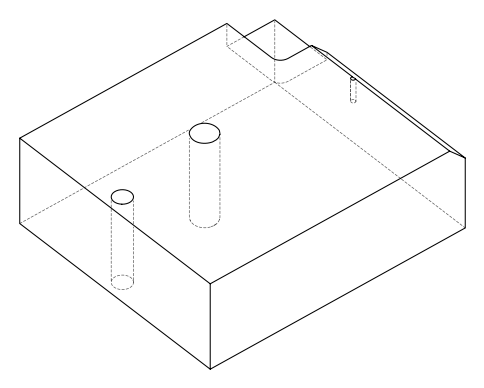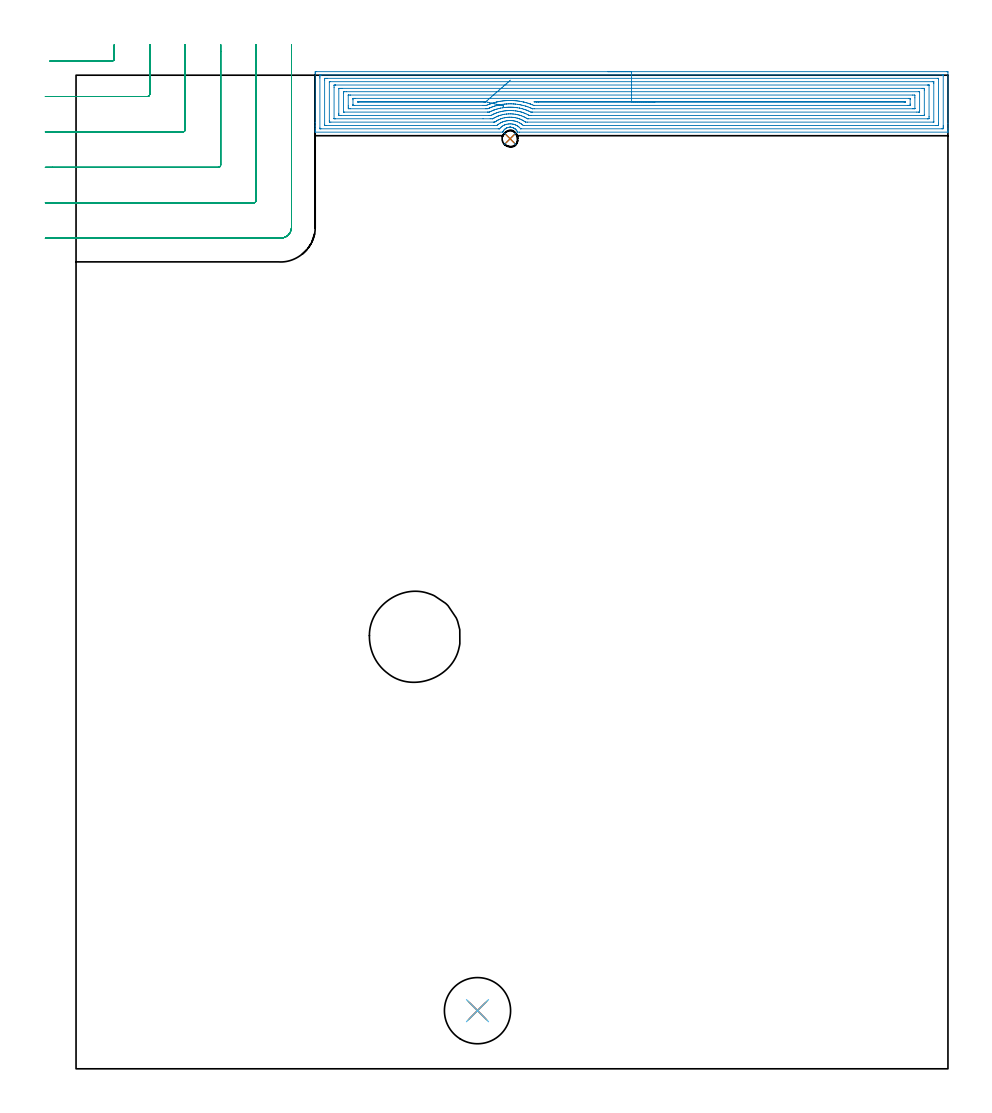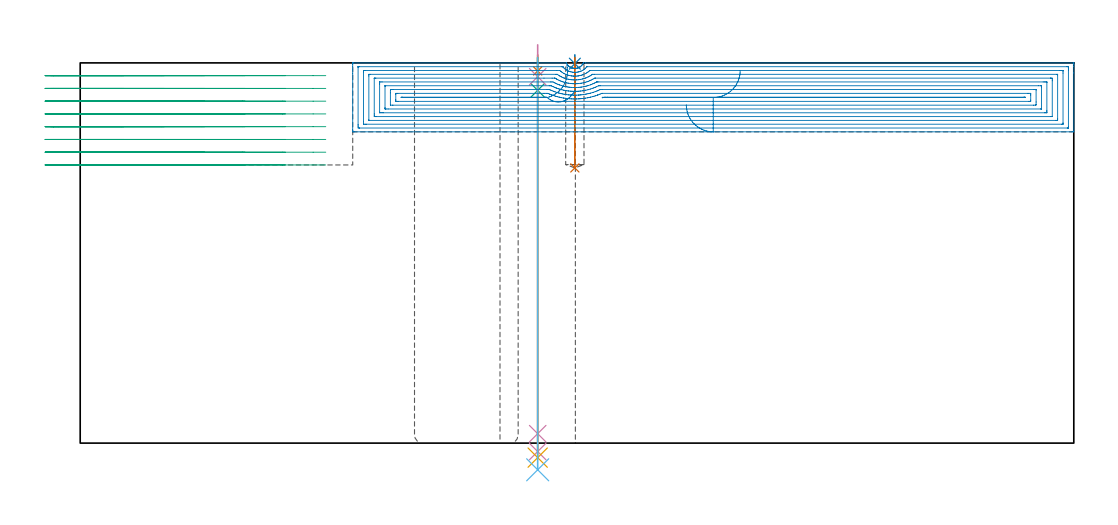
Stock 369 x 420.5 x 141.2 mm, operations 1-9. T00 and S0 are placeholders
(PLAN: 10 operations, 8 tool changes, 49.6 min)
(1 SPOT_DRILL | STEP1HOLE_1 | NXT0321_9005460120000 | 0.05 min | 185 mm3)
(2 SPOT_DRILL_1 | STEP1POCKET | NXT0321_9005460120000 | 0.03 min | 1 mm3)
(3 DRILL_BLIND_HOLE_INTO_CENTER | STEP1HOLE_1 | NXT0301_039 | 0.05 min | 275 mm3)
(4 GUN_DRILL_THROUGH_HOLE | STEP1HOLE_1 | UGT0307_003 | 0.68 min | 5064 mm3)
(5 SPADE_DRILL_TO_ENLARGE_THROUGH_HOLE | STEP1HOLE_1 | UGT0306_008 | 0.6 min | 28376 mm3)
(6 DRILL_TO_ENLARGE_THROUGH_HOLE | STEP1HOLE_1 | UGT0301_391 | 0.61 min | 52977 mm3)
(7 DRILL_BLIND_HOLE_INTO_CENTER_1 | STEP1POCKET | NXT0301_039 | 0.17 min | 1360 mm3)
(8 AREA_MILL | FG_CHAMFER_SURFACE | UGT0205_001 | 21.67 min | 90466 mm3)
(9 MILL_CORNER_NOTCH_RECTANGULAR | CORNER_NOTCH_RECTANGULAR | UGT0201_094 | Follow Part, ap 5, ae 75% | 11.84 min | 298532 mm3)
(10 MILL_THROUGH_HOLE_FROM_SOLID_MATERIAL | STEP1HOLE | NXT0201_007 | Circular | 13.9 min | 163787 mm3)
(TOOL NXT0321_9005460120000 | NC Spot Drill, 142deg, 12mm, Carbide, Uncoated | D12 PA142 FL30 Z2)
(TOOL NXT0301_039 | Carbide Drill 6.8mm [860.1-0680-034A1-MM 2214] | D6.8 PA140 FL53 Z2)
(TOOL UGT0307_003 | Gun Drill 7 mm | D7 PA130 FL24 Z1)
(TOOL UGT0306_008 | Spade Drill 17.5mm | D17.5 PA132 FL10 Z2)
(TOOL UGT0301_391 | Twist Drill 28 mm | D28 PA118 FL165 Z2)
(TOOL UGT0205_001 | Chamfer Mill 20 x 3 x 45 deg. | D20 FL50 Z2)
(TOOL UGT0201_094 | End mill 20 mm | D20 FL38 Z4)
(TOOL NXT0201_007 | ENDMILL 25mm [R216.25-25050GCK54P 1620] | D25 R3 FL54 Z5)
(OP 1 SPOT_DRILL)
G17 G21 G94 G90
T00 M6
G54
G17 G0 G90 X169.9 Y24.6 S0 M3
G43 Z151.2 H0
G94 G81 G98 Z138.2 F250. R144.2
G80
M5
M2
(OP 2 SPOT_DRILL_1)
G17 G21 G94 G90
T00 M6
G54
G17 G0 G90 X183.7 Y393.6 S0 M3
G43 Z151.2 H0
G94 G81 G98 Z140.907 F250. R144.2
G80
M5
M2
(OP 3 DRILL_BLIND_HOLE_INTO_CENTER)
G17 G21 G94 G90
T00 M6
G54
G17 G0 G90 X169.9 Y24.6 S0 M3
G43 Z151.2 H1
G94 G81 G98 Z131. F250. R143.2
G80
M5
M2
(OP 4 GUN_DRILL_THROUGH_HOLE)
G17 G21 G94 G90
T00 M6
G54
G17 G0 G90 X169.9 Y24.6 M8
G43 Z151.2 H0
Z147.92
S716 M3
G94 G1 Z136.068 F125. M26
G4 X.084
Z3.5 F250.
G4 X.084
Z-3.132 F125.
G4 X.084
M5
M9
G0 Z147.92
Z151.2
M2
(OP 5 SPADE_DRILL_TO_ENLARGE_THROUGH_HOLE)
G17 G21 G94 G90
T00 M6
G54
G17 G0 G90 X169.9 Y24.6 S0 M3
G43 Z151.2 H0
G94 G73 G98 Z-5.396 F250. Q16.288 R143.2
G80
M5
M2
(OP 6 DRILL_TO_ENLARGE_THROUGH_HOLE)
G17 G21 G94 G90
T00 M6
G54
G17 G0 G90 X169.9 Y24.6 S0 M3
G43 Z151.2 H0
G94 G73 G98 Z-9.912 F250. Q25.185 R143.2
G80
M5
M2
(OP 7 DRILL_BLIND_HOLE_INTO_CENTER_1)
G17 G21 G94 G90
T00 M6
G54
G17 G0 G90 X183.7 Y393.6 S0 M3
G43 Z151.2 H1
G94 G81 G98 Z102.2 F250. R143.2
G80
M5
M2
(OP 8 AREA_MILL)
G17 G21 G94 G90
T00 M6
G54
G17 G0 G90 X225.1 Y422. S1061 M3
G43 Z151.2 H0
Z125.6
G94 G1 X225.138 Z124.728 F250.
X225.252 Z123.864
X225.441 Z123.012
X225.703 Z122.18
X226.037 Z121.374
X226.44 Z120.6
X226.908 Z119.864
X227.44 Z119.172
X228.029 Z118.529
X228.672 Z117.94
X229.364 Z117.409
X230.1 Z116.94
X230.874 Z116.537
X231.68 Z116.203
X232.512 Z115.941
X233.364 Z115.752
X234.228 Z115.638
X235.1 Z115.6
X368.367
X368.803 Y421.996 Z115.602
X368.99 Y421.992 Z115.606
X369. Y421.802 Z115.795
Y400.125 Z137.471
Y397.737 Z139.858
Y397.005 Z140.595
Y396.778 Z140.821
X368.994 Y396.406 Z141.185
X368.992 Y396.403 Z141.188
X368.816 Y396.4 Z141.2
X187.696
X186.841 Y396.407 Z141.193
X186.802 Y396.485 Z141.115
X186.784 Y396.523 Z141.076
X186.658 Y396.762 Z140.838
X186.517 Y396.991 Z140.608
X186.492 Y397.025 Z140.575
X186.358 Y397.208 Z140.39
X186.282 Y397.296 Z140.301
X186.18 Y397.417 Z140.181
X185.941 Y397.651 Z139.947
X185.832 Y397.737 Z139.859
X185.732 Y397.819 Z139.78
X185.705 Y397.837 Z139.762
X185.514 Y397.968 Z139.63
X185.285 Y398.1 Z139.498
X185.123 Y398.178 Z139.419
X185.047 Y398.215 Z139.382
X185.013 Y398.228 Z139.368
X184.809 Y398.311 Z139.287
X184.667 Y398.349 Z139.25
X184.566 Y398.374 Z139.221
X184.485 Y398.396 Z139.201
X184.321 Y398.429 Z139.169
X184.154 Y398.461 Z139.136
X183.991 Y398.479 Z139.115
X183.93 Y398.487 Z139.109
X183.911 Y398.488 Z139.108
X183.863 Y398.49 Z139.103
X183.818 Y398.492 Z139.102
X183.775
X183.735 Y398.49 Z139.1
X183.64 Y398.488 Z139.101
X183.539 Y398.487 Z139.106
X183.48 Y398.481 Z139.111
X183.4 Y398.475 Z139.121
X183.352 Y398.47 Z139.125
X183.26 Y398.462 Z139.136
X182.922 Y398.398 Z139.2
X182.777 Y398.358 Z139.236
X182.611 Y398.317 Z139.283
X182.591 Y398.311 Z139.288
X182.366 Y398.221 Z139.377
X182.276 Y398.178 Z139.421
X182.129 Y398.106 Z139.491
X182.032 Y398.05 Z139.545
X181.9 Y397.975 Z139.621
X181.682 Y397.827 Z139.769
X181.569 Y397.737 Z139.859
X181.472 Y397.662 Z139.936
X181.221 Y397.417 Z140.182
X181.042 Y397.209 Z140.391
X180.883 Y396.991 Z140.608
X180.742 Y396.762 Z140.837
X180.616 Y396.523 Z141.077
X180.602 Y396.493 Z141.107
X180.566 Y396.418 Z141.181
X180.552 Y396.406 Z141.194
X180.541 Y396.4 Z141.2
X101.386
X101.208 Y396.403 Z141.188
X101.206 Y396.406 Z141.185
X101.2 Y396.778 Z140.822
Y397.005 Z140.594
Y397.737 Z139.858
Y398.985 Z138.612
Y400.383 Z137.213
Y421.287 Z116.311
X101.203 Y421.544 Z116.053
X101.21 Y421.992 Z115.606
X101.375 Y421.996 Z115.602
X101.833 Y422. Z115.6
X235.1
Y420.586 Z117.014
X366.578 Y420.585 Z117.015
X366.657
X366.963 Y420.579 Z117.021
X366.991 Y420.577 Z117.023
X366.994 Y420.553 Z117.047
X366.998 Y420.517 Z117.083
X366.999 Y420.482 Z117.118
X367. Y420.247 Z117.353
Y399.085 Z138.515
X366.998 Y398.619 Z138.981
X366.993 Y398.21 Z139.39
X366.977 Y397.821 Z139.779
X366.578 Y397.815 Z139.785
X366.5
X188.309
X188.207 Y397.816 Z139.784
X188.183 Y397.818 Z139.782
X188.175 Y397.82 Z139.78
X187.696 Y398.337 Z139.263
X187.389 Y398.619 Z138.981
X187.056 Y398.871 Z138.729
X186.802 Y399.042 Z138.558
X186.487 Y399.222 Z138.378
X185.914 Y399.494 Z138.106
X185.907 Y399.497 Z138.103
X185.898 Y399.501 Z138.099
X185.655 Y399.585 Z138.015
X185.459 Y399.642 Z137.958
X185.223 Y399.705 Z137.895
X185.013 Y399.754 Z137.846
X184.691 Y399.818 Z137.782
X184.119 Y399.89 Z137.71
X183.712 Y399.902 Z137.698
X183.224 Y399.88 Z137.72
X182.876 Y399.844 Z137.756
X182.33 Y399.743 Z137.857
X182.134 Y399.693 Z137.907
X181.506 Y399.501 Z138.099
X181.435 Y399.474 Z138.126
X181.088 Y399.309 Z138.291
X180.856 Y399.19 Z138.41
X180.541 Y399.006 Z138.594
X180.309 Y398.848 Z138.752
X180.011 Y398.619 Z138.981
X179.82 Y398.449 Z139.151
X179.647 Y398.281 Z139.319
X179.385 Y397.995 Z139.605
X179.3 Y397.9 Z139.7
X179.244 Y397.838 Z139.762
X179.229 Y397.823 Z139.777
X179.21 Y397.821 Z139.779
X179.16 Y397.818 Z139.782
X178.752 Y397.814 Z139.786
X178.674
X103.622 Y397.815 Z139.785
X103.543
X103.237 Y397.821 Z139.779
X103.209 Y397.823 Z139.777
X103.206 Y397.847 Z139.753
X103.202 Y397.883 Z139.717
X103.201 Y397.918 Z139.682
X103.2 Y398.153 Z139.447
Y419.315 Z118.285
X103.202 Y419.781 Z117.819
X103.207 Y420.19 Z117.41
X103.223 Y420.579 Z117.021
X103.622 Y420.584 Z117.016
X103.7 Y420.585 Z117.015
X235.1 Y420.586 Z117.014
Y419.172 Z118.428
X364.513 Y419.171 Z118.429
X364.789 Y419.17 Z118.43
X364.881 Y419.168 Z118.432
X364.954 Y419.165 Z118.435
X364.99 Y419.16 Z118.44
X364.992 Y419.106 Z118.494
X364.997 Y418.899 Z118.701
X365. Y418.692 Z118.908
Y400.175 Z137.425
X364.997 Y399.501 Z138.099
X364.994 Y399.299 Z138.301
X364.987 Y399.235 Z138.365
X364.927 Y399.233 Z138.367
X364.789 Y399.231 Z138.369
X364.171 Y399.229 Z138.371
X363.895 Y399.228 Z138.372
X189.485 Y399.229 Z138.371
X189.393 Y399.23 Z138.37
X189.32 Y399.233 Z138.367
X189.275 Y399.235 Z138.365
X189.242 Y399.259 Z138.341
X188.953 Y399.501 Z138.099
X188.591 Y399.781 Z137.819
X188.353 Y399.95 Z137.65
X188.121 Y400.104 Z137.496
X187.755 Y400.325 Z137.275
X187.696 Y400.356 Z137.244
X187.643 Y400.383 Z137.217
X186.802 Y400.755 Z136.845
X186.559 Y400.847 Z136.753
X186.227 Y400.95 Z136.65
X185.907 Y401.034 Z136.566
X185.526 Y401.121 Z136.479
X185.067 Y401.212 Z136.388
X185.013 Y401.22 Z136.38
X184.664 Y401.264 Z136.336
X184.119 Y401.309 Z136.291
X184.071 Y401.311 Z136.289
X183.642 Y401.315 Z136.285
X183.224 Y401.303 Z136.297
X183.187 Y401.301 Z136.299
X182.725 Y401.264 Z136.336
X182.377 Y401.218 Z136.382
X182.33 Y401.209 Z136.391
X181.634 Y401.068 Z136.532
X181.435 Y401.018 Z136.582
X180.945 Y400.866 Z136.734
X180.541 Y400.733 Z136.867
X180.292 Y400.628 Z136.972
X179.763 Y400.383 Z137.217
X179.686 Y400.344 Z137.256
X179.647 Y400.322 Z137.278
X179.131 Y400.009 Z137.591
X178.752 Y399.742 Z137.858
X178.614 Y399.637 Z137.963
X178.445 Y399.501 Z138.099
X178.128 Y399.234 Z138.366
X176.963 Y399.229 Z138.371
X105.687
X105.411 Y399.23 Z138.37
X105.319 Y399.232 Z138.368
X105.246 Y399.235 Z138.365
X105.21 Y399.24 Z138.36
X105.208 Y399.294 Z138.306
X105.203 Y399.501 Z138.099
X105.2 Y399.708 Z137.892
Y418.225 Z119.375
X105.203 Y418.899 Z118.701
X105.206 Y419.101 Z118.499
X105.213 Y419.165 Z118.435
X105.273 Y419.167 Z118.433
X105.411 Y419.169 Z118.431
X106.029 Y419.171 Z118.429
X106.305
X235.1 Y419.172 Z118.428
Y417.757 Z119.843
X362.37
X362.857 Y417.755 Z119.845
X362.964 Y417.752 Z119.848
X362.982 Y417.751 Z119.849
X362.99 Y417.739 Z119.861
X362.994 Y417.686 Z119.914
X362.997 Y417.576 Z120.024
X363. Y417.136 Z120.464
X362.999 Y400.824 Z136.776
X362.998 Y400.714 Z136.886
X362.993 Y400.659 Z136.941
X362.99 Y400.651 Z136.949
X362.982 Y400.648 Z136.952
X362.947 Y400.645 Z136.955
X362.736 Y400.643 Z136.957
X191.01
X190.38 Y400.645 Z136.955
X190.248 Y400.648 Z136.952
X190.219 Y400.649 Z136.951
X190.162 Y400.682 Z136.918
X189.863 Y400.892 Z136.708
X189.485 Y401.139 Z136.461
X189.278 Y401.264 Z136.336
X188.839 Y401.51 Z136.09
X188.591 Y401.626 Z135.974
X187.906 Y401.939 Z135.661
X187.696 Y402.021 Z135.579
X187.354 Y402.146 Z135.454
X186.802 Y402.307 Z135.293
X186.578 Y402.366 Z135.234
X185.907 Y402.513 Z135.087
X185.452 Y402.595 Z135.005
X185.013 Y402.65 Z134.95
X184.45 Y402.702 Z134.898
X184.119 Y402.72 Z134.88
X183.529 Y402.727 Z134.873
X183.224 Y402.714 Z134.886
X182.684 Y402.678 Z134.922
X182.33 Y402.644 Z134.956
X181.885 Y402.585 Z135.015
X181.435 Y402.498 Z135.102
X181.138 Y402.439 Z135.161
X180.541 Y402.286 Z135.314
X180.431 Y402.255 Z135.345
X180.075 Y402.146 Z135.454
X179.756 Y402.038 Z135.562
X179.647 Y401.998 Z135.602
X179.126 Y401.777 Z135.823
X178.752 Y401.6 Z136.
X178.525 Y401.488 Z136.112
X178.126 Y401.264 Z136.336
X177.959 Y401.165 Z136.435
X177.858 Y401.101 Z136.499
X177.252 Y400.691 Z136.909
X177.195 Y400.652 Z136.948
X177.12 Y400.649 Z136.951
X176.963 Y400.646 Z136.954
X176.699 Y400.643 Z136.957
X107.83
X107.343 Y400.645 Z136.955
X107.236 Y400.648 Z136.952
X107.218 Y400.649 Z136.951
X107.21 Y400.661 Z136.939
X107.206 Y400.714 Z136.886
X107.203 Y400.824 Z136.776
X107.2 Y401.264 Z136.336
X107.201 Y417.576 Z120.024
X107.203 Y417.686 Z119.914
X107.207 Y417.741 Z119.859
X107.21 Y417.749 Z119.851
X107.219 Y417.752 Z119.848
X107.253 Y417.755 Z119.845
X107.464 Y417.757 Z119.843
X235.1
Y416.343 Z121.257
X360.408
X360.589 Y416.341 Z121.259
X360.95 Y416.336 Z121.264
X360.992 Y416.33 Z121.27
X360.994 Y416.323 Z121.277
X360.997 Y416.299 Z121.301
X360.999 Y416.254 Z121.346
X361. Y403.028 Z134.572
X360.998 Y402.357 Z135.243
X360.993 Y402.146 Z135.454
X360.99 Y402.069 Z135.531
X360.679 Y402.061 Z135.539
X360.498 Y402.058 Z135.542
X360.408 Y402.057 Z135.543
X360.317
X191.364 Y402.058 Z135.542
X191.274 Y402.059 Z135.541
X191.184 Y402.062 Z135.538
X191.028 Y402.071 Z135.529
X190.901 Y402.146 Z135.454
X190.38 Y402.45 Z135.15
X190.151 Y402.579 Z135.021
X189.713 Y402.803 Z134.797
X189.485 Y402.907 Z134.693
X189.211 Y403.028 Z134.572
X188.591 Y403.286 Z134.314
X188.18 Y403.433 Z134.167
X187.696 Y403.575 Z134.025
X187.365 Y403.668 Z133.932
X186.941 Y403.772 Z133.828
X186.802 Y403.803 Z133.797
X186.289 Y403.91 Z133.69
X185.907 Y403.975 Z133.625
X185.829 Y403.987 Z133.613
X185.013 Y404.076 Z133.524
X184.827 Y404.093 Z133.507
X184.119 Y404.135 Z133.465
X183.887 Y404.138 Z133.462
X183.224 Y404.131 Z133.469
X183.01 Y404.12 Z133.48
X182.33 Y404.071 Z133.529
X182.18 Y404.057 Z133.543
X181.435 Y403.966 Z133.634
X181.386 Y403.958 Z133.642
X181.12 Y403.91 Z133.69
X180.64 Y403.812 Z133.788
X180.541 Y403.789 Z133.811
X179.928 Y403.632 Z133.968
X179.647 Y403.552 Z134.048
X179.243 Y403.426 Z134.174
X178.752 Y403.263 Z134.337
X178.582 Y403.196 Z134.404
X178.173 Y403.028 Z134.572
X177.956 Y402.93 Z134.67
X177.858 Y402.884 Z134.716
X177.359 Y402.637 Z134.963
X176.963 Y402.417 Z135.183
X176.79 Y402.317 Z135.283
X176.5 Y402.146 Z135.454
X176.381 Y402.075 Z135.525
X176.249 Y402.064 Z135.536
X176.157 Y402.059 Z135.541
X176.069 Y402.058 Z135.542
X175.265 Y402.057 Z135.543
X172.241
X109.792
X109.611 Y402.059 Z135.541
X109.25 Y402.064 Z135.536
X109.208 Y402.07 Z135.53
X109.206 Y402.077 Z135.523
X109.203 Y402.101 Z135.499
X109.201 Y402.146 Z135.454
X109.2 Y415.372 Z122.228
X109.202 Y416.043 Z121.557
X109.207 Y416.254 Z121.346
X109.21 Y416.331 Z121.269
X109.521 Y416.339 Z121.261
X109.702 Y416.342 Z121.258
X109.792 Y416.343 Z121.257
X109.883
X235.1
Y414.929 Z122.671
X358.084
X358.529 Y414.928 Z122.672
X358.982 Y414.925 Z122.675
X358.99 Y414.922 Z122.678
X358.996 Y414.911 Z122.689
X358.999 Y414.49 Z123.11
X359. Y414.026 Z123.574
X358.999 Y403.677 Z133.923
X358.997 Y403.561 Z134.039
X358.993 Y403.503 Z134.097
X358.99 Y403.48 Z134.12
X358.967 Y403.478 Z134.122
X358.529 Y403.474 Z134.126
X358.079 Y403.471 Z134.129
X357.634
X192.613
X192.168 Y403.473 Z134.127
X191.944 Y403.475 Z134.125
X191.833 Y403.478 Z134.122
X191.769 Y403.489 Z134.111
X191.62 Y403.568 Z134.032
X191.274 Y403.749 Z133.851
X190.955 Y403.91 Z133.69
X190.38 Y404.174 Z133.426
X189.896 Y404.386 Z133.214
X189.485 Y404.551 Z133.049
X188.786 Y404.791 Z132.809
X188.591 Y404.85 Z132.75
X188.506 Y404.875 Z132.725
X188.03 Y405.001 Z132.599
X187.696 Y405.081 Z132.519
X187.315 Y405.167 Z132.433
X186.802 Y405.27 Z132.33
X186.213 Y405.372 Z132.228
X185.907 Y405.408 Z132.192
X185.203 Y405.486 Z132.114
X185.013 Y405.501 Z132.099
X184.246 Y405.547 Z132.053
X184.119 Y405.55 Z132.05
X183.35 Y405.549 Z132.051
X183.224 Y405.546 Z132.054
X182.499 Y405.507 Z132.093
X182.33 Y405.493 Z132.107
X181.681 Y405.431 Z132.169
X181.435 Y405.399 Z132.201
X180.894 Y405.325 Z132.275
X180.541 Y405.257 Z132.343
X180.147 Y405.18 Z132.42
X179.647 Y405.064 Z132.536
X179.427 Y405.008 Z132.592
X178.752 Y404.825 Z132.775
X178.726 Y404.817 Z132.783
X178.641 Y404.791 Z132.809
X178.056 Y404.596 Z133.004
X177.858 Y404.528 Z133.072
X177.412 Y404.349 Z133.251
X176.963 Y404.157 Z133.443
X176.792 Y404.079 Z133.521
X176.433 Y403.91 Z133.69
X176.192 Y403.788 Z133.812
X176.069 Y403.724 Z133.876
X175.613 Y403.477 Z134.123
X175.175 Y403.474 Z134.126
X174.724 Y403.472 Z134.128
X112.116 Y403.471 Z134.129
X111.671 Y403.472 Z134.128
X111.218 Y403.475 Z134.125
X111.21 Y403.478 Z134.122
X111.204 Y403.489 Z134.111
X111.201 Y403.91 Z133.69
X111.2 Y404.374 Z133.226
X111.201 Y414.723 Z122.877
X111.203 Y414.839 Z122.761
X111.207 Y414.897 Z122.703
X111.21 Y414.92 Z122.68
X111.233 Y414.922 Z122.678
X111.671 Y414.926 Z122.674
X112.122 Y414.928 Z122.672
X112.566 Y414.929 Z122.671
X235.1
Y413.515 Z124.085
X356.74 Y413.514 Z124.086
X356.836 Y413.513 Z124.087
X356.938 Y413.51 Z124.09
X356.983 Y413.508 Z124.092
X356.99 Y413.486 Z124.114
X356.994 Y413.453 Z124.147
X356.999 Y413.353 Z124.247
Y405.417 Z132.183
X356.995 Y405.16 Z132.44
X356.99 Y404.989 Z132.611
X356.98 Y404.892 Z132.708
X356.939 Y404.89 Z132.71
X356.74 Y404.887 Z132.713
X356.644 Y404.886 Z132.714
X355.845 Y404.885 Z132.715
X193.063 Y404.886 Z132.714
X192.966
X192.569 Y404.892 Z132.708
X192.468 Y404.901 Z132.699
X191.688 Y405.265 Z132.335
X191.274 Y405.446 Z132.154
X190.742 Y405.673 Z131.927
X190.38 Y405.815 Z131.785
X190.152 Y405.897 Z131.703
X189.485 Y406.112 Z131.488
X188.856 Y406.294 Z131.306
X188.591 Y406.36 Z131.24
X187.753 Y406.555 Z131.045
X187.696 Y406.566 Z131.034
X187.681 Y406.569 Z131.031
X186.802 Y406.725 Z130.875
X186.594 Y406.76 Z130.84
X185.907 Y406.84 Z130.76
X185.584 Y406.874 Z130.726
X185.013 Y406.92 Z130.68
X184.619 Y406.943 Z130.657
X184.119 Y406.963 Z130.637
X183.704 Y406.964 Z130.636
X183.224 Y406.96 Z130.64
X182.831 Y406.942 Z130.658
X182.33 Y406.914 Z130.686
X181.992 Y406.888 Z130.712
X181.435 Y406.834 Z130.766
X181.182 Y406.804 Z130.796
X180.541 Y406.717 Z130.883
X180.399 Y406.695 Z130.905
X179.647 Y406.556 Z131.044
X179.639 Y406.555 Z131.045
X178.925 Y406.384 Z131.216
X178.752 Y406.34 Z131.26
X178.225 Y406.193 Z131.407
X177.858 Y406.085 Z131.515
X177.541 Y405.985 Z131.615
X176.963 Y405.795 Z131.805
X176.873 Y405.762 Z131.838
X176.644 Y405.673 Z131.927
X176.241 Y405.504 Z132.096
X176.069 Y405.429 Z132.171
X175.628 Y405.226 Z132.374
X174.956 Y404.911 Z132.689
X174.922 Y404.897 Z132.703
X174.878 Y404.892 Z132.708
X174.68 Y404.889 Z132.711
X174.28 Y404.886 Z132.714
X174.185 Y404.885 Z132.715
X113.46 Y404.886 Z132.714
X113.364 Y404.887 Z132.713
X113.262 Y404.89 Z132.71
X113.217 Y404.892 Z132.708
X113.21 Y404.914 Z132.686
X113.206 Y404.947 Z132.653
X113.201 Y405.047 Z132.553
Y412.983 Z124.617
X113.205 Y413.24 Z124.36
X113.21 Y413.411 Z124.189
X113.22 Y413.508 Z124.092
X113.261 Y413.51 Z124.09
X113.46 Y413.513 Z124.087
X113.556 Y413.514 Z124.086
X114.355 Y413.515 Z124.085
X235.1
Y412.1 Z125.5
X354.057
X354.696 Y412.096 Z125.504
X354.951 Y412.093 Z125.507
X354.991 Y411.845 Z125.755
X354.997 Y411.8 Z125.8
X355. Y410.915 Z126.685
X354.999 Y406.458 Z131.142
X354.994 Y406.362 Z131.238
X354.99 Y406.305 Z131.295
X354.982 Y406.304 Z131.296
X354.951 Y406.302 Z131.298
X354.315 Y406.3 Z131.3
X354.057
X193.957
X193.32 Y406.301 Z131.299
X193.193 Y406.304 Z131.296
X193.13 Y406.306 Z131.294
X193.063 Y406.327 Z131.273
X192.547 Y406.555 Z131.045
X192.168 Y406.719 Z130.881
X191.875 Y406.844 Z130.756
X191.274 Y407.08 Z130.52
X190.458 Y407.359 Z130.241
X190.38 Y407.384 Z130.216
X190.21 Y407.437 Z130.163
X189.485 Y407.635 Z129.965
X189.212 Y407.706 Z129.894
X188.591 Y407.844 Z129.756
X188.064 Y407.955 Z129.645
X187.696 Y408.023 Z129.577
X186.974 Y408.148 Z129.452
X186.802 Y408.171 Z129.429
X185.956 Y408.27 Z129.33
X185.907 Y408.275 Z129.325
X185.413 Y408.318 Z129.282
X185.013 Y408.346 Z129.254
X184.984 Y408.347 Z129.253
X184.119 Y408.381 Z129.219
X184.053 Y408.383 Z129.217
X183.224 Y408.379 Z129.221
X183.164 Y408.378 Z129.222
X182.33 Y408.339 Z129.261
X182.309 Y408.338 Z129.262
X182.001 Y408.318 Z129.282
X181.482 Y408.272 Z129.328
X181.435 Y408.267 Z129.333
X180.682 Y408.179 Z129.421
X180.541 Y408.16 Z129.44
X179.903 Y408.065 Z129.535
X179.647 Y408.017 Z129.583
X179.156 Y407.92 Z129.68
X178.752 Y407.831 Z129.769
X178.428 Y407.756 Z129.844
X177.858 Y407.613 Z129.987
X177.717 Y407.575 Z130.025
X177.222 Y407.437 Z130.163
X177.024 Y407.377 Z130.223
X176.963 Y407.358 Z130.242
X176.355 Y407.155 Z130.445
X176.069 Y407.058 Z130.542
X175.703 Y406.915 Z130.685
X175.175 Y406.701 Z130.899
X175.07 Y406.657 Z130.943
X174.837 Y406.555 Z131.045
X174.454 Y406.384 Z131.216
X174.28 Y406.307 Z131.293
X173.643 Y406.301 Z131.299
X173.386 Y406.3 Z131.3
X116.143
X115.504 Y406.303 Z131.297
X115.249 Y406.307 Z131.293
X115.209 Y406.555 Z131.045
X115.203 Y406.6 Z131.
X115.2 Y407.485 Z130.115
X115.201 Y411.942 Z125.658
X115.206 Y412.038 Z125.562
X115.21 Y412.095 Z125.505
X115.218 Y412.096 Z125.504
X115.249 Y412.098 Z125.502
X115.885 Y412.1 Z125.5
X116.143
X235.1
Y410.686 Z126.914
X352.268
X352.55 Y410.685 Z126.915
X352.946 Y410.681 Z126.919
X352.986 Y410.679 Z126.921
X352.99 Y410.626 Z126.974
X352.995 Y410.498 Z127.102
X353. Y410.242 Z127.358
Y408.318 Z129.282
X352.998 Y407.957 Z129.643
X352.994 Y407.777 Z129.823
X352.99 Y407.733 Z129.867
X352.986 Y407.72 Z129.88
X352.968 Y407.719 Z129.881
X352.879 Y407.716 Z129.884
X352.268 Y407.714 Z129.886
X351.987
X193.957
X193.817 Y407.715 Z129.885
X193.747 Y407.718 Z129.882
X193.714 Y407.721 Z129.879
X193.65 Y407.739 Z129.861
X193.063 Y407.984 Z129.616
X192.257 Y408.318 Z129.282
X192.168 Y408.352 Z129.248
X192.115 Y408.371 Z129.229
X191.274 Y408.643 Z128.957
X190.795 Y408.79 Z128.81
X190.38 Y408.905 Z128.695
X189.574 Y409.112 Z128.488
X189.485 Y409.133 Z128.467
X189.187 Y409.2 Z128.4
X188.591 Y409.321 Z128.279
X188.437 Y409.351 Z128.249
X187.696 Y409.48 Z128.12
X187.355 Y409.537 Z128.063
X186.802 Y409.603 Z127.997
X186.341 Y409.654 Z127.946
X185.907 Y409.694 Z127.906
X185.363 Y409.737 Z127.863
X185.013 Y409.757 Z127.843
X184.422 Y409.783 Z127.817
X184.119 Y409.792 Z127.808
X183.518
X183.224 Y409.788 Z127.812
X182.649 Y409.768 Z127.832
X182.33 Y409.751 Z127.849
X181.804 Y409.719 Z127.881
X181.435 Y409.687 Z127.913
X180.985 Y409.644 Z127.956
X180.541 Y409.594 Z128.006
X180.187 Y409.549 Z128.051
X179.647 Y409.472 Z128.128
X179.408 Y409.435 Z128.165
X178.752 Y409.313 Z128.287
X178.656 Y409.294 Z128.306
X178.213 Y409.2 Z128.4
X177.925 Y409.134 Z128.466
X177.858 Y409.117 Z128.483
X177.216 Y408.951 Z128.649
X176.963 Y408.883 Z128.717
X176.521 Y408.755 Z128.845
X176.069 Y408.619 Z128.981
X175.838 Y408.546 Z129.054
X175.175 Y408.33 Z129.27
X175.165 Y408.327 Z129.273
X175.141 Y408.318 Z129.282
X174.53 Y408.072 Z129.528
X174.28 Y407.97 Z129.63
X173.9 Y407.811 Z129.789
X173.688 Y407.723 Z129.877
X173.386 Y407.718 Z129.882
X173.103 Y407.715 Z129.885
X172.491 Y407.714 Z129.886
X172.21
X117.932
X117.65 Y407.715 Z129.885
X117.254 Y407.719 Z129.881
X117.214 Y407.721 Z129.88
X117.21 Y407.774 Z129.826
X117.205 Y407.902 Z129.698
X117.2 Y408.158 Z129.442
Y410.082 Z127.518
X117.202 Y410.443 Z127.157
X117.206 Y410.623 Z126.977
X117.21 Y410.667 Z126.933
X117.214 Y410.68 Z126.92
X117.233 Y410.681 Z126.919
X117.321 Y410.684 Z126.916
X117.932 Y410.686 Z126.914
X118.214
X235.1
Y409.272 Z128.328
X350.552 Z128.329
X350.698 Y409.27 Z128.33
X350.982 Y409.265 Z128.335
X350.99 Y409.2 Z128.4
Y409.142 Z128.458
X350.771 Y409.134 Z128.466
X350.625 Y409.129 Z128.471
X350.552 Y409.128 Z128.472
X350.479
X195.746
X194.921 Y409.132 Z128.468
X194.852 Y409.135 Z128.465
X194.122 Y409.2 Z128.4
X193.957 Y409.267 Z128.333
Y409.27 Z128.33
X194.779 Y409.272 Z128.328
X194.852
X235.1
X235.972 Z128.366
X236.836 Z128.48
X237.688 Z128.669
X238.52 Z128.931
X239.326 Z129.265
X240.1 Z129.668
X240.836 Z130.136
X241.528 Z130.668
X242.171 Z131.257
X242.76 Z131.9
X243.292 Z132.592
X243.76 Z133.328
X244.163 Z134.102
X244.497 Z134.908
X244.759 Z135.74
X244.948 Z136.591
X245.062 Z137.456
X245.1 Z138.328
G0 Z151.2
X183.84 Y418.393
Z131.183
G1 X183.455 Y418.056 Z130.476
X183.025 Y417.68 Z129.816
X182.554 Y417.267 Z129.209
X182.045 Y416.821 Z128.659
X181.502 Y416.345 Z128.169
X180.929 Y415.843 Z127.745
X180.33 Y415.318 Z127.388
X179.71 Y414.775 Z127.103
X179.073 Y414.218 Z126.89
X178.425 Y413.65 Z126.752
X177.771 Y413.077 Z126.689
X177.115 Y412.502 Z126.702
X176.462 Y411.93 Z126.792
X175.818 Y411.366 Z126.957
X175.186 Y410.813 Z127.195
X174.573 Y410.276 Z127.506
X173.983 Y409.758 Z127.887
X173.42 Y409.265 Z128.335
X173.412 Y409.259 Z128.341
X173.386 Y409.243 Z128.357
X173.356 Y409.23 Z128.37
X173.283 Y409.2 Z128.4
X173.18 Y409.164 Z128.436
X173.074 Y409.135 Z128.465
X172.784 Y409.13 Z128.47
X172.638 Y409.128 Z128.472
X119.648
X119.502 Y409.13 Z128.47
X119.219 Y409.135 Z128.465
X119.21 Y409.2 Z128.4
Y409.258 Z128.342
X119.429 Y409.267 Z128.333
X119.575 Y409.271 Z128.329
X119.648 Y409.272 Z128.328
X173.336
X173.386 Y409.271 Z128.329
X173.403 Y409.269 Z128.331
X173.42 Y409.265 Z128.335
X174.238 Y409.071 Z128.568
X175.033 Y408.883 Z128.873
X175.8 Y408.702 Z129.248
X176.531 Y408.529 Z129.69
X177.223 Y408.365 Z130.197
X177.868 Y408.212 Z130.763
X178.464 Y408.071 Z131.385
X179.004 Y407.943 Z132.058
X179.485 Y407.829 Z132.776
X179.904 Y407.73 Z133.535
X180.256 Y407.647 Z134.329
X180.54 Y407.58 Z135.151
X180.753 Y407.529 Z135.996
X180.893 Y407.496 Z136.856
X180.96 Y407.48 Z137.726
X180.953 Y407.482 Z138.598
X180.872 Y407.501 Z139.467
X180.718 Y407.538 Z140.324
G0 Z151.2
M5
M2
(OP 9 MILL_CORNER_NOTCH_RECTANGULAR)
G17 G21 G94 G90
T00 M6
G54
G17 G0 G90 X-11. Y426.5 S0 M3
G43 Z151.2 H0
Z136.462
G94 G1 X-8. F250.
X15.206 F500.
G3 X16.2 Y427.494 R1.
G1 Y430.5
Y433.5 F250.
G0 Z151.2
X-13. Y411.5
Z136.462
G1 X-10.
X30.206 F500.
G3 X31.2 Y412.494 R1.
G1 Y430.5
Y433.5 F250.
G0 Z151.2
X-13. Y396.5
Z136.462
G1 X-10.
X45.206 F500.
G3 X46.2 Y397.494 R1.
G1 Y430.5
Y433.5 F250.
G0 Z151.2
X-13. Y381.5
Z136.462
G1 X-10.
X60.205 F500.
G3 X61.2 Y382.495 R1.
G1 Y430.5
Y433.5 F250.
G0 Z151.2
X-13. Y366.5
Z136.462
G1 X-10.
X75.205 F500.
G3 X76.2 Y367.495 R1.
G1 Y430.5
Y433.5 F250.
G0 Z151.2
X-13. Y351.5
Z136.462
G1 X-10.
X86.5 F500.
G3 X91.2 Y356.2 R4.7
G1 Y430.5
Y433.5 F250.
G0 Z151.2
X-11. Y426.5
Z131.725
G1 X-8.
X15.206 F500.
G3 X16.2 Y427.494 R1.
G1 Y430.5
Y433.5 F250.
G0 Z151.2
X-13. Y411.5
Z131.725
G1 X-10.
X30.206 F500.
G3 X31.2 Y412.494 R1.
G1 Y430.5
Y433.5 F250.
G0 Z151.2
X-13. Y396.5
Z131.725
G1 X-10.
X45.206 F500.
G3 X46.2 Y397.494 R1.
G1 Y430.5
Y433.5 F250.
G0 Z151.2
X-13. Y381.5
Z131.725
G1 X-10.
X60.205 F500.
G3 X61.2 Y382.495 R1.
G1 Y430.5
Y433.5 F250.
G0 Z151.2
X-13. Y366.5
Z131.725
G1 X-10.
X75.205 F500.
G3 X76.2 Y367.495 R1.
G1 Y430.5
Y433.5 F250.
G0 Z151.2
X-13. Y351.5
Z131.725
G1 X-10.
X86.5 F500.
G3 X91.2 Y356.2 R4.7
G1 Y430.5
Y433.5 F250.
G0 Z151.2
X-11. Y426.5
Z126.987
G1 X-8.
X15.206 F500.
G3 X16.2 Y427.494 R1.
G1 Y430.5
Y433.5 F250.
G0 Z151.2
X-13. Y411.5
Z126.987
G1 X-10.
X30.206 F500.
G3 X31.2 Y412.494 R1.
G1 Y430.5
Y433.5 F250.
G0 Z151.2
X-13. Y396.5
Z126.987
G1 X-10.
X45.206 F500.
G3 X46.2 Y397.494 R1.
G1 Y430.5
Y433.5 F250.
G0 Z151.2
X-13. Y381.5
Z126.987
G1 X-10.
X60.205 F500.
G3 X61.2 Y382.495 R1.
G1 Y430.5
Y433.5 F250.
G0 Z151.2
X-13. Y366.5
Z126.987
G1 X-10.
X75.205 F500.
G3 X76.2 Y367.495 R1.
G1 Y430.5
Y433.5 F250.
G0 Z151.2
X-13. Y351.5
Z126.987
G1 X-10.
X86.5 F500.
G3 X91.2 Y356.2 R4.7
G1 Y430.5
Y433.5 F250.
G0 Z151.2
X-11. Y426.5
Z122.25
G1 X-8.
X15.206 F500.
G3 X16.2 Y427.494 R1.
G1 Y430.5
Y433.5 F250.
G0 Z151.2
X-13. Y411.5
Z122.25
G1 X-10.
X30.206 F500.
G3 X31.2 Y412.494 R1.
G1 Y430.5
Y433.5 F250.
G0 Z151.2
X-13. Y396.5
Z122.25
G1 X-10.
X45.206 F500.
G3 X46.2 Y397.494 R1.
G1 Y430.5
Y433.5 F250.
G0 Z151.2
X-13. Y381.5
Z122.25
G1 X-10.
X60.205 F500.
G3 X61.2 Y382.495 R1.
G1 Y430.5
Y433.5 F250.
G0 Z151.2
X-13. Y366.5
Z122.25
G1 X-10.
X75.205 F500.
G3 X76.2 Y367.495 R1.
G1 Y430.5
Y433.5 F250.
G0 Z151.2
X-13. Y351.5
Z122.25
G1 X-10.
X86.5 F500.
G3 X91.2 Y356.2 R4.7
G1 Y430.5
Y433.5 F250.
G0 Z151.2
X-11. Y426.5
Z117.512
G1 X-8.
X15.206 F500.
G3 X16.2 Y427.494 R1.
G1 Y430.5
Y433.5 F250.
G0 Z151.2
X-13. Y411.5
Z117.512
G1 X-10.
X30.206 F500.
G3 X31.2 Y412.494 R1.
G1 Y430.5
Y433.5 F250.
G0 Z151.2
X-13. Y396.5
Z117.512
G1 X-10.
X45.206 F500.
G3 X46.2 Y397.494 R1.
G1 Y430.5
Y433.5 F250.
G0 Z151.2
X-13. Y381.5
Z117.512
G1 X-10.
X60.205 F500.
G3 X61.2 Y382.495 R1.
G1 Y430.5
Y433.5 F250.
G0 Z151.2
X-13. Y366.5
Z117.512
G1 X-10.
X75.205 F500.
G3 X76.2 Y367.495 R1.
G1 Y430.5
Y433.5 F250.
G0 Z151.2
X-13. Y351.5
Z117.512
G1 X-10.
X86.5 F500.
G3 X91.2 Y356.2 R4.7
G1 Y430.5
Y433.5 F250.
G0 Z151.2
X-11. Y426.5
Z112.775
G1 X-8.
X15.206 F500.
G3 X16.2 Y427.494 R1.
G1 Y430.5
Y433.5 F250.
G0 Z151.2
X-13. Y411.5
Z112.775
G1 X-10.
X30.206 F500.
G3 X31.2 Y412.494 R1.
G1 Y430.5
Y433.5 F250.
G0 Z151.2
X-13. Y396.5
Z112.775
G1 X-10.
X45.205 F500.
G3 X46.2 Y397.495 R1.
G1 Y430.5
Y433.5 F250.
G0 Z151.2
X-13. Y381.5
Z112.775
G1 X-10.
X60.205 F500.
G3 X61.2 Y382.495 R1.
G1 Y430.5
Y433.5 F250.
G0 Z151.2
X-13. Y366.5
Z112.775
G1 X-10.
X75.205 F500.
G3 X76.2 Y367.495 R1.
G1 Y430.5
Y433.5 F250.
G0 Z151.2
X-13. Y351.5
Z112.775
G1 X-10.
X86.5 F500.
G3 X91.2 Y356.2 R4.7
G1 Y430.5
Y433.5 F250.
G0 Z151.2
X-11. Y426.5
Z108.037
G1 X-8.
X15.206 F500.
G3 X16.2 Y427.494 R1.
G1 Y430.5
Y433.5 F250.
G0 Z151.2
X-13. Y411.5
Z108.037
G1 X-10.
X30.206 F500.
G3 X31.2 Y412.494 R1.
G1 Y430.5
Y433.5 F250.
G0 Z151.2
X-13. Y396.5
Z108.037
G1 X-10.
X45.205 F500.
G3 X46.2 Y397.495 R1.
G1 Y430.5
Y433.5 F250.
G0 Z151.2
X-13. Y381.5
Z108.037
G1 X-10.
X60.205 F500.
G3 X61.2 Y382.495 R1.
G1 Y430.5
Y433.5 F250.
G0 Z151.2
X-13. Y366.5
Z108.037
G1 X-10.
X75.205 F500.
G3 X76.2 Y367.495 R1.
G1 Y430.5
Y433.5 F250.
G0 Z151.2
X-13. Y351.5
Z108.037
G1 X-10.
X86.5 F500.
G3 X91.2 Y356.2 R4.7
G1 Y430.5
Y433.5 F250.
G0 Z151.2
X-11. Y426.5
Z103.3
G1 X-8.
X15.206 F500.
G3 X16.2 Y427.494 R1.
G1 Y430.5
Y433.5 F250.
G0 Z151.2
X-13. Y411.5
Z103.3
G1 X-10.
X30.206 F500.
G3 X31.2 Y412.494 R1.
G1 Y430.5
Y433.5 F250.
G0 Z151.2
X-13. Y396.5
Z103.3
G1 X-10.
X45.205 F500.
G3 X46.2 Y397.495 R1.
G1 Y430.5
Y433.5 F250.
G0 Z151.2
X-13. Y381.5
Z103.3
G1 X-10.
X60.205 F500.
G3 X61.2 Y382.495 R1.
G1 Y430.5
Y433.5 F250.
G0 Z151.2
X-13. Y366.5
Z103.3
G1 X-10.
X75.205 F500.
G3 X76.2 Y367.495 R1.
G1 Y430.5
Y433.5 F250.
G0 Z151.2
X-13. Y351.5
Z103.3
G1 X-10.
X86.5 F500.
G3 X91.2 Y356.2 R4.7
G1 Y430.5
Y433.5 F250.
G0 Z151.2
M5
M2
